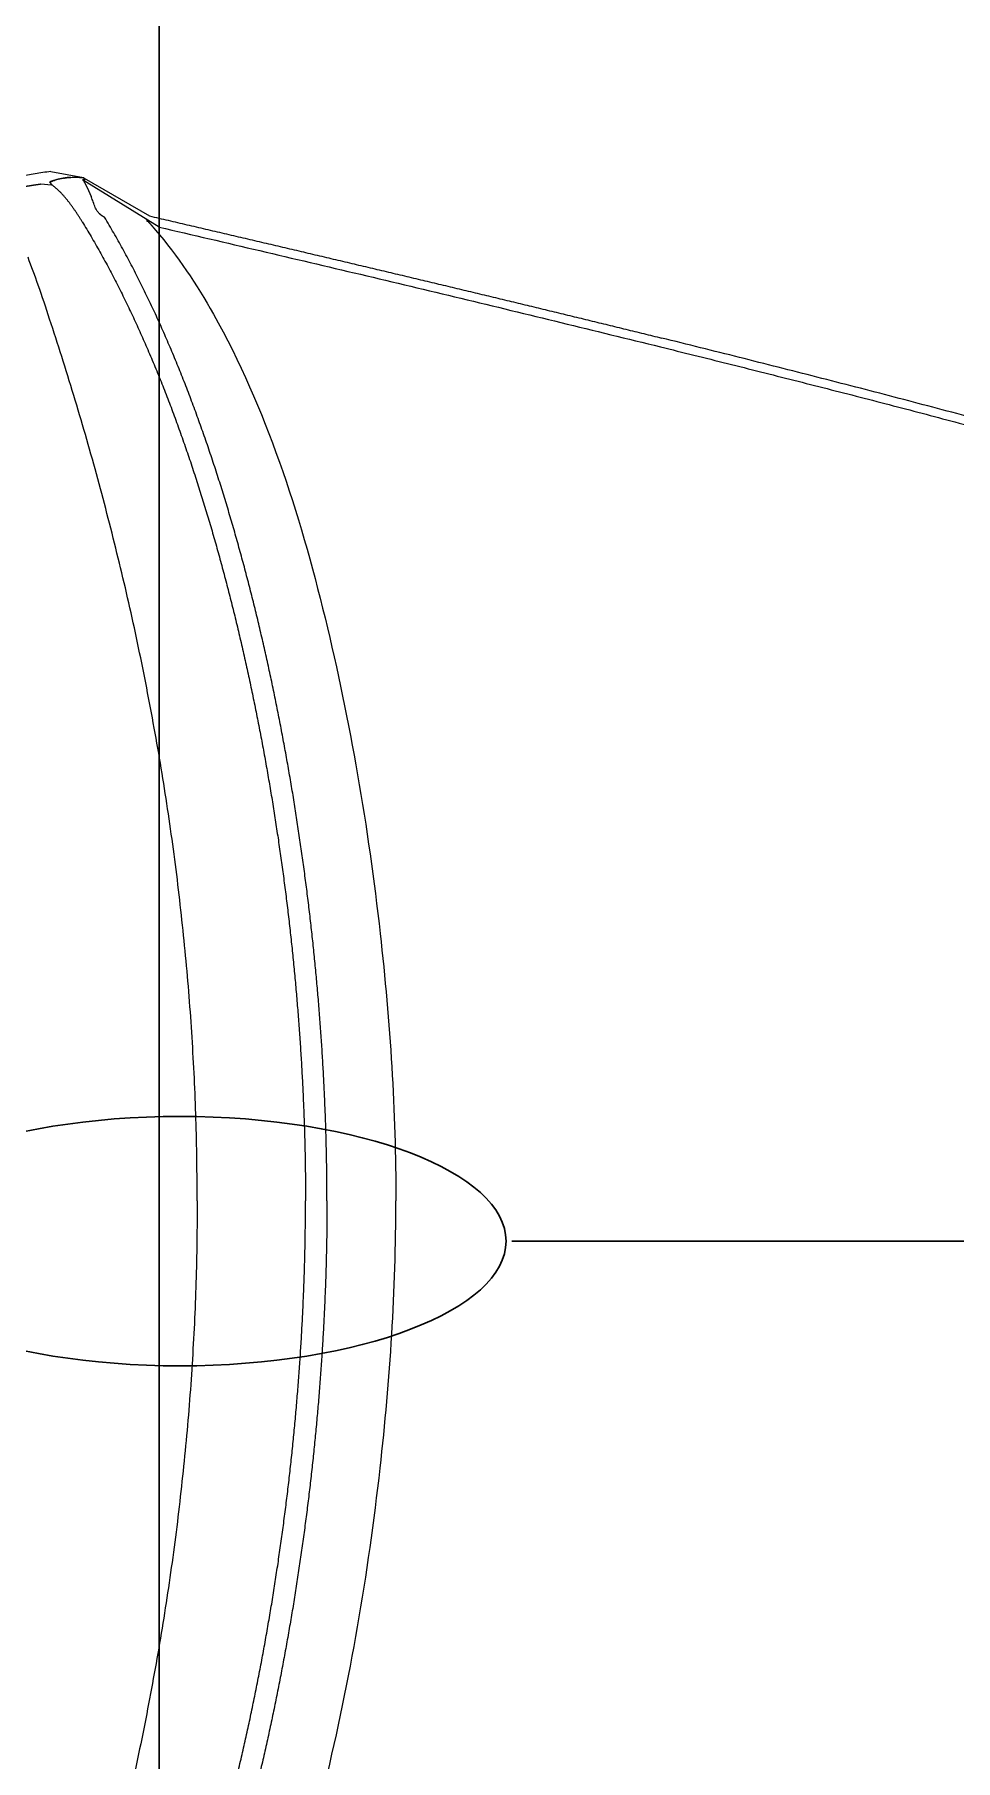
# Model space of a CAD drawing. Extents: x -2012 to 34975, y -1043 to 8321.
# Drawn here: x 31582.3 to 31645, y 1499.6 to 1617.1 of the extents above; entities that cross this region are included whole.
import ezdxf
from ezdxf.xclip import XClip

# ---------------------------------------------------------------- set-up
doc = ezdxf.new("R2010")
doc.units = 0
doc.header["$LTSCALE"] = 25
doc.header["$XCLIPFRAME"] = 0
doc.layers.get('0').update_dxf_attribs({"color": 9, "lineweight": 9})
for name, color, linetype, lineweight in [('04', 9, 'Continuous', 9), ('E-KABLO', 7, 'Continuous', 30), ('E-LİNYE', 7, 'Continuous', 30)]:
    doc.layers.add(name, color=color, linetype=linetype, lineweight=lineweight)

# ---------------------------------------------------------------- blocks, each defined once
blk = doc.blocks.new('p-araba-polo')
at = {"extrusion": (0, 0, -1)}
for p, q in [((1.033, 0.6629), (1.0852, 0.695)), ((1.0841, 0.6962), (1.0396, 0.6705)), ((1.1066, 0.7007), (1.0845, 0.6967)), ((1.1073, 0.6936), (1.1062, 0.6918)), ((1.1134, 0.6923), (1.1062, 0.6918)), ((1.1134, 0.6923), (1.1134, 0.6923))]:
    blk.add_line(p, q, dxfattribs=at)
for points, degree in [([(1.0847, 0.695), (1.0835, 0.6928), (1.0823, 0.6906), (1.0812, 0.6883), (1.0802, 0.686), (1.0792, 0.6836)], 5), ([(1.0835, 0.6949), (1.0837, 0.6952), (1.0838, 0.6954), (1.0839, 0.6957), (1.084, 0.6959), (1.0841, 0.6962)], 5), ([(1.0852, 0.695), (1.0851, 0.695), (1.085, 0.695), (1.0849, 0.695), (1.0848, 0.695), (1.0846, 0.695)], 5), ([(1.0847, 0.695), (1.0849, 0.695), (1.085, 0.695), (1.0852, 0.695)], 3), ([(1.0856, 0.6968), (1.0855, 0.6968), (1.0854, 0.6968), (1.0853, 0.6968)], 3), ([(1.0895, 0.6969), (1.0887, 0.6969), (1.088, 0.6968), (1.0872, 0.6968), (1.0864, 0.6968), (1.0856, 0.6968)], 5), ([(1.0904, 0.6969), (1.0901, 0.6969), (1.0898, 0.6969), (1.0895, 0.6969)], 3), ([(1.093, 0.6968), (1.0935, 0.6968), (1.094, 0.6968), (1.0944, 0.6967), (1.0949, 0.6967), (1.0954, 0.6966)], 5), ([(1.0954, 0.6966), (1.0957, 0.6966), (1.0959, 0.6965), (1.0962, 0.6965), (1.0964, 0.6965), (1.0967, 0.6964)], 5), ([(1.0967, 0.6964), (1.0963, 0.6965), (1.0958, 0.6965), (1.0954, 0.6966)], 3), ([(1.0967, 0.6964), (1.0969, 0.6964), (1.0972, 0.6963), (1.0974, 0.6963), (1.0977, 0.6962), (1.0979, 0.6962)], 5), ([(1.0979, 0.6962), (1.0975, 0.6963), (1.0971, 0.6963), (1.0967, 0.6964)], 3), ([(1.0979, 0.6962), (1.0992, 0.696), (1.1005, 0.6957), (1.1018, 0.6955), (1.103, 0.6951), (1.1043, 0.6947)], 5), ([(1.1043, 0.6947), (1.1046, 0.6947), (1.1048, 0.6946), (1.1051, 0.6945), (1.1054, 0.6944), (1.1056, 0.6943)], 5), ([(1.1056, 0.6943), (1.1052, 0.6945), (1.1048, 0.6946), (1.1043, 0.6947)], 3), ([(1.1056, 0.6943), (1.1057, 0.6943), (1.1058, 0.6942), (1.1059, 0.6942), (1.1059, 0.6942), (1.106, 0.6942)], 5), ([(1.106, 0.6942), (1.1059, 0.6942), (1.1057, 0.6943), (1.1056, 0.6943)], 3), ([(1.106, 0.6942), (1.1063, 0.6941), (1.1065, 0.694), (1.1067, 0.6939), (1.107, 0.6938), (1.1073, 0.6936)], 5), ([(1.106, 0.6942), (1.106, 0.6942), (1.106, 0.6942), (1.106, 0.6942)], 3), ([(1.1073, 0.6936), (1.1073, 0.6935), (1.1074, 0.6935), (1.1074, 0.6934), (1.1074, 0.6934), (1.1075, 0.6933)], 5), ([(1.0819, 0.692), (1.0819, 0.692), (1.0819, 0.692), (1.0819, 0.6919)], 3), ([(1.0853, 0.6665), (1.0897, 0.6737), (1.0944, 0.6806), (1.0995, 0.687), (1.1062, 0.6918)], 4), ([(1.1062, 0.6922), (1.1062, 0.6921), (1.1062, 0.6921), (1.1062, 0.692), (1.1062, 0.692), (1.1062, 0.6919)], 5), ([(1.1062, 0.6922), (1.1062, 0.6921), (1.1062, 0.6921), (1.1062, 0.692), (1.1062, 0.692), (1.1062, 0.6919)], 5), ([(1.1062, 0.6919), (1.1062, 0.6919), (1.1062, 0.6919), (1.1062, 0.6919), (1.1062, 0.6919), (1.1062, 0.6919)], 5), ([(1.1062, 0.6919), (1.1062, 0.6919), (1.1062, 0.6919), (1.1062, 0.6919)], 3), ([(1.131, 0.6895), (1.1285, 0.6899), (1.126, 0.6904), (1.1235, 0.6908), (1.121, 0.6912), (1.1184, 0.6916), (1.1159, 0.6919), (1.1134, 0.6923)], 7), ([(1.0396, 0.6705), (0.9891, 0.6588), (0.9388, 0.647), (0.8888, 0.6352), (0.839, 0.6234), (0.7894, 0.6115), (0.7401, 0.5995), (0.6909, 0.5874)], 7), ([(1.07, 0.6707), (1.07, 0.6707), (1.07, 0.6707), (1.07, 0.6707), (1.07, 0.6707), (1.07, 0.6707)], 5), ([(1.07, 0.6707), (1.07, 0.6707), (1.07, 0.6707), (1.07, 0.6707), (1.07, 0.6707), (1.07, 0.6707)], 5), ([(1.0701, 0.6696), (1.0708, 0.6699), (1.0714, 0.6703), (1.0721, 0.6707), (1.0728, 0.6713), (1.0733, 0.6717), (1.0739, 0.6723)], 6), ([(0.9187, 0), (0.9187, 0.0992), (0.9262, 0.1979), (0.9398, 0.2961), (0.9595, 0.3936), (0.9846, 0.4892), (1.0189, 0.5845), (1.0701, 0.6696)], 7), ([(1.0853, 0.6665), (1.0348, 0.5843), (0.9999, 0.4894), (0.9745, 0.3944), (0.9546, 0.2963), (0.9409, 0.1982), (0.9333, 0.099), (0.9333, 0)], 7), ([(1.0354, 0.6609), (1.0204, 0.6432), (1.0073, 0.6239), (0.996, 0.6037)], 3), ([(1.0419, 0.6684), (1.0406, 0.6669), (1.0392, 0.6654), (1.0379, 0.6639), (1.0366, 0.6624), (1.0354, 0.6609)], 5), ([(1.0354, 0.6609), (1.0366, 0.6624), (1.0379, 0.6639), (1.0392, 0.6654), (1.0406, 0.6669), (1.0419, 0.6684)], 5), ([(1.0412, 0.6668), (1.0411, 0.6669), (1.041, 0.667), (1.0408, 0.6672)], 3), ([(1.0412, 0.6668), (1.0411, 0.6668), (1.0411, 0.6669), (1.041, 0.667), (1.0409, 0.6671), (1.0408, 0.6672)], 5), ([(1.0418, 0.6684), (1.0419, 0.6684), (1.0419, 0.6684), (1.0419, 0.6684), (1.0419, 0.6684), (1.0419, 0.6684), (1.0419, 0.6684)], 6), ([(1.0419, 0.6684), (1.0419, 0.6684), (1.0419, 0.6684), (1.0419, 0.6684), (1.0419, 0.6684), (1.0419, 0.6684), (1.0419, 0.6684)], 6), ([(0.996, 0.6037), (0.96, 0.5393), (0.9375, 0.4684), (0.92, 0.3968)], 3), ([(0.9187, 0), (0.9187, -0.0992), (0.9262, -0.1979), (0.9398, -0.2961), (0.9595, -0.3936), (0.9846, -0.4892), (1.0189, -0.5845), (1.0701, -0.6696)], 7), ([(1.0853, -0.6665), (1.0348, -0.5843), (0.9999, -0.4894), (0.9745, -0.3944), (0.9546, -0.2963), (0.9409, -0.1982), (0.9333, -0.099), (0.9333, 0)], 7)]:
    blk.add_open_spline(points, degree=degree)
for points, degree, knots in [([(1.0835, 0.6949), (1.0835, 0.6949), (1.0835, 0.6949), (1.0835, 0.6949), (1.0835, 0.6949), (1.0835, 0.6949), (1.0835, 0.6949), (1.0835, 0.6949), (1.0835, 0.6949), (1.0835, 0.6949), (1.0835, 0.6949)], 5, [0, 0, 0, 0, 0, 0, 1, 1, 1, 1, 1, 1.000001, 1.000001, 1.000001, 1.000001, 1.000001, 1.000001]), ([(1.0853, 0.6968), (1.0851, 0.6968), (1.0847, 0.6968), (1.0844, 0.6966), (1.0841, 0.6965), (1.0841, 0.6963), (1.0841, 0.6962)], 3, [0, 0, 0, 0, 0.226641, 0.489612, 0.73866, 1, 1, 1, 1]), ([(1.093, 0.6968), (1.0925, 0.6969), (1.0916, 0.6969), (1.0908, 0.6969), (1.0904, 0.6969)], 3, [0, 0, 0, 0, 0.627101, 1, 1, 1, 1]), ([(1.0954, 0.6966), (1.095, 0.6967), (1.0942, 0.6968), (1.0934, 0.6968), (1.093, 0.6968)], 3, [0, 0, 0, 0, 0.505636, 1, 1, 1, 1]), ([(1.1073, 0.6936), (1.1072, 0.6936), (1.107, 0.6938), (1.1066, 0.6939), (1.1062, 0.6941), (1.106, 0.6942)], 3, [0, 0, 0, 0, 0.23445, 0.472231, 1, 1, 1, 1]), ([(1.1066, 0.7007), (1.1085, 0.7005), (1.1121, 0.7001), (1.1174, 0.6992), (1.1226, 0.6983), (1.1259, 0.6977), (1.1276, 0.6974)], 3, [0, 0, 0, 0, 0.249853, 0.499728, 0.749768, 1, 1, 1, 1]), ([(1.1075, 0.6933), (1.1074, 0.6934), (1.1074, 0.6935), (1.1073, 0.6935), (1.1073, 0.6936)], 3, [0, 0, 0, 0, 0.501057, 1, 1, 1, 1]), ([(1.0764, 0.6763), (1.0769, 0.6775), (1.0778, 0.68), (1.0787, 0.6824), (1.0792, 0.6836)], 3, [0, 0, 0, 0, 0.511036, 1, 1, 1, 1]), ([(1.0739, 0.6723), (1.0744, 0.6729), (1.0755, 0.6741), (1.0761, 0.6756), (1.0764, 0.6763)], 3, [0, 0, 0, 0, 0.499911, 1, 1, 1, 1]), ([(1.033, 0.6629), (1.0101, 0.6576), (0.9644, 0.6469), (0.8959, 0.6308), (0.8275, 0.6145), (0.7594, 0.598), (0.7142, 0.5869), (0.6916, 0.5814)], 3, [0, 0, 0, 0, 0.200074, 0.400125, 0.600159, 0.800117, 1, 1, 1, 1]), ([(1.0993, 0.5749), (1.102, 0.5834), (1.1072, 0.5996), (1.1147, 0.6221), (1.1199, 0.6361), (1.1222, 0.6424)], 3, [0, 0, 0, 0, 0.374907, 0.71679, 1, 1, 1, 1]), ([(0.3769, 0.5048), (0.3854, 0.5073), (0.4025, 0.5121), (0.4283, 0.5193), (0.4542, 0.5264), (0.4802, 0.5334), (0.5063, 0.5403), (0.5325, 0.5472), (0.5587, 0.554), (0.5851, 0.5608), (0.6115, 0.5675), (0.6379, 0.5742), (0.6644, 0.5808), (0.6821, 0.5852), (0.6909, 0.5874)], 3, [0, 0, 0, 0, 0.083342, 0.166682, 0.25, 0.333306, 0.416615, 0.499936, 0.583268, 0.666606, 0.749946, 0.83329, 0.916643, 1, 1, 1, 1]), ([(0.6916, 0.5814), (0.6764, 0.5776), (0.6461, 0.5701), (0.6008, 0.5587), (0.5557, 0.5472), (0.5107, 0.5355), (0.4661, 0.5235), (0.4216, 0.5114), (0.3923, 0.5031), (0.3777, 0.4989)], 3, [0, 0, 0, 0, 0.142912, 0.285805, 0.428682, 0.57154, 0.714362, 0.857157, 1, 1, 1, 1]), ([(1.007, 0), (1.0071, 0.0093), (1.0072, 0.0278), (1.0078, 0.0557), (1.0089, 0.0835), (1.0105, 0.1113), (1.0124, 0.1391), (1.0149, 0.1668), (1.0177, 0.1945), (1.0209, 0.2221), (1.0246, 0.2497), (1.0287, 0.2773), (1.0332, 0.3047), (1.0381, 0.3322), (1.0434, 0.3595), (1.049, 0.3867), (1.0551, 0.4139), (1.0616, 0.441), (1.0684, 0.468), (1.0756, 0.4949), (1.0831, 0.5217), (1.091, 0.5484), (1.0965, 0.5661), (1.0993, 0.5749)], 3, [0, 0, 0, 0, 0.047619, 0.095238, 0.142857, 0.190476, 0.238095, 0.285714, 0.333333, 0.380952, 0.428571, 0.47619, 0.523809, 0.571428, 0.619047, 0.666666, 0.714285, 0.761904, 0.809523, 0.857143, 0.904762, 0.952381, 1, 1, 1, 1]), ([(0.92, 0.3968), (0.9028, 0.3261), (0.8804, 0.1943), (0.8718, 0.0608), (0.8718, 0)], 3, [0, 0, 0, 0, 0.54461, 1, 1, 1, 1]), ([(0.92, -0.3968), (0.9028, -0.3261), (0.8804, -0.1943), (0.8718, -0.0608), (0.8718, 0)], 3, [0, 0, 0, 0, 0.54461, 1, 1, 1, 1]), ([(1.007, 0), (1.0071, -0.0093), (1.0072, -0.0278), (1.0078, -0.0557), (1.0089, -0.0835), (1.0105, -0.1113), (1.0124, -0.1391), (1.0149, -0.1668), (1.0177, -0.1945), (1.0209, -0.2221), (1.0246, -0.2497), (1.0287, -0.2773), (1.0332, -0.3047), (1.0381, -0.3322), (1.0434, -0.3595), (1.049, -0.3867), (1.0551, -0.4139), (1.0616, -0.441), (1.0684, -0.468), (1.0756, -0.4949), (1.0831, -0.5217), (1.091, -0.5484), (1.0965, -0.5661), (1.0993, -0.5749)], 3, [0, 0, 0, 0, 0.047619, 0.095238, 0.142857, 0.190476, 0.238095, 0.285714, 0.333333, 0.380952, 0.428571, 0.47619, 0.523809, 0.571428, 0.619047, 0.666666, 0.714285, 0.761904, 0.809523, 0.857143, 0.904762, 0.952381, 1, 1, 1, 1])]:
    blk.add_open_spline(points, degree=degree, knots=knots)

msp = doc.modelspace()

# ---------------------------------------------------------------- linework, layer by layer
at = {"layer": 'E-KABLO', "color": 6}
msp.add_lwpolyline([(31628.63, 811.56), (31590.78, 811.56), (31590.78, 2100.01)], dxfattribs=at)
at = {"layer": 'E-LİNYE', "color": 3, "linetype": 'Continuous'}
msp.add_line((31614.79, 1534.94), (31661.3, 1534.94), dxfattribs=at)
at = {"layer": 'E-LİNYE', "color": 3, "linetype": 'Continuous', "extrusion": (0, 0, -1)}
msp.add_ellipse((31592.2, 1534.94), major_axis=(22.2, 0), ratio=0.382407, dxfattribs=at)

# ---------------------------------------------------------------- block references
at = {"layer": '04'}
ref = msp.add_blockref('p-araba-polo', (31694.08, 1537.69), dxfattribs=dict(at, xscale=-100, yscale=100, zscale=100))
XClip(ref).set_block_clipping_path([(-0.0924763951, -0.9835002962), (4.0650970395, 0.9845199444)])

doc.saveas('drawing.dxf')
